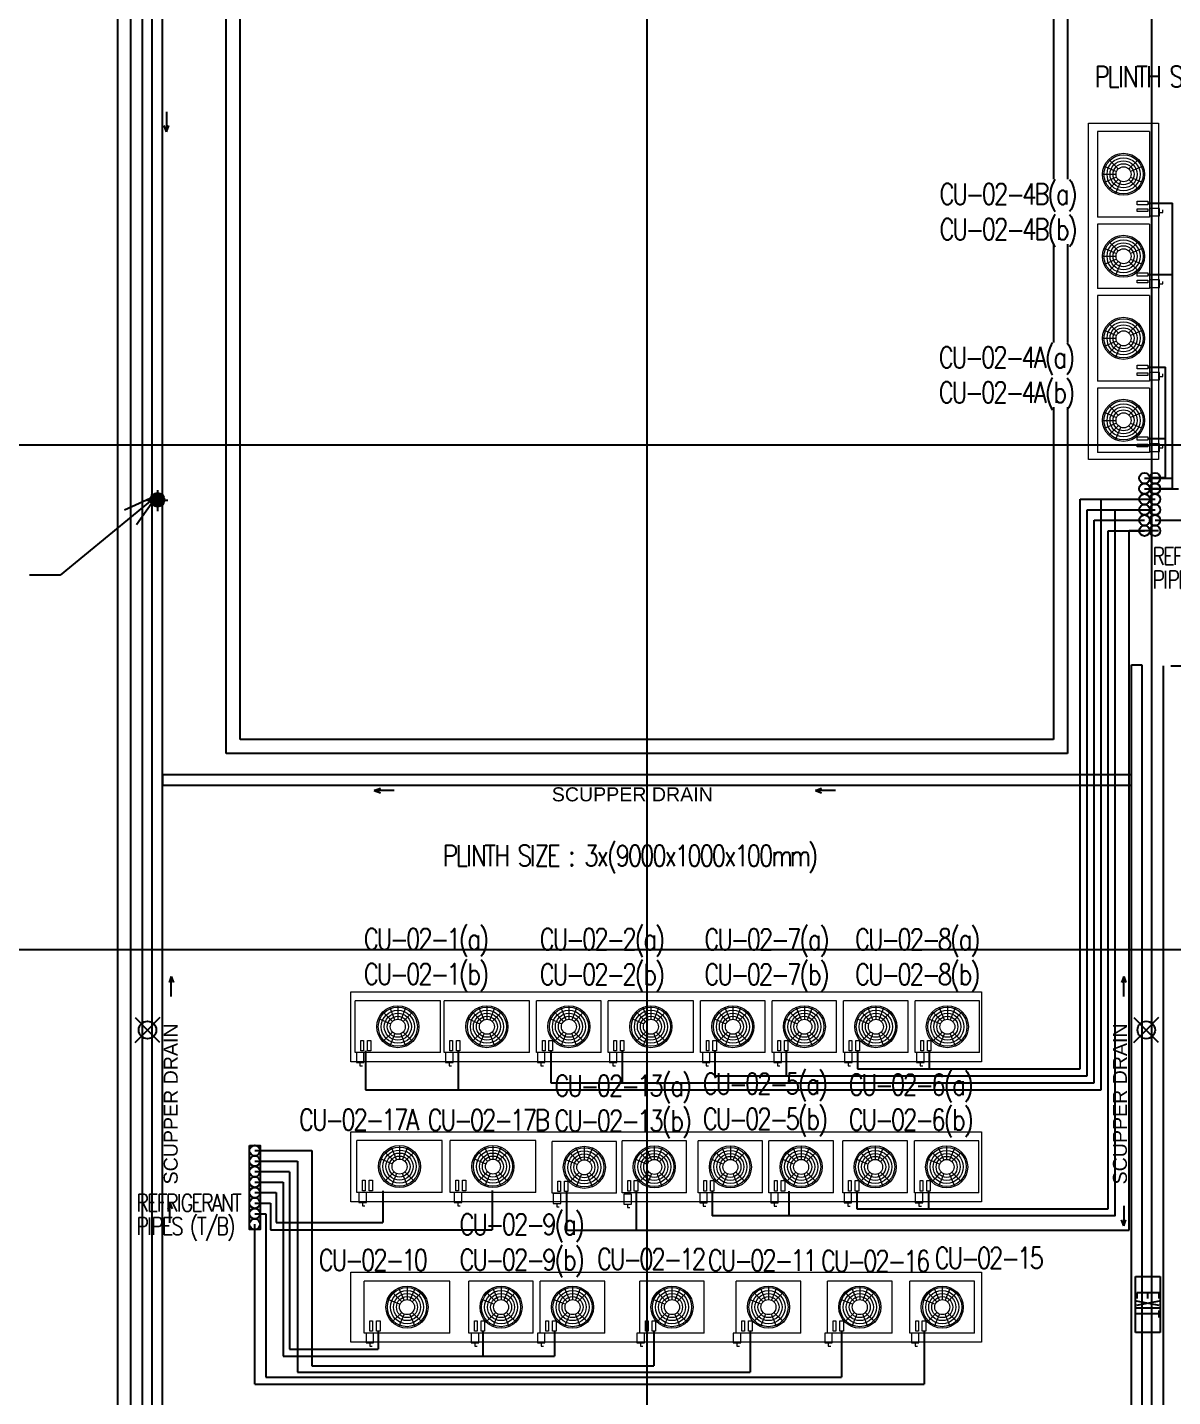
# Model space of a CAD drawing. Header units: millimetres. Extents: x -145636 to 131102, y -135903 to -7470.
# Drawn here: x 47855 to 64196, y -99175 to -79643 of the extents above; entities that cross this region are included whole.
import ezdxf

# ---------------------------------------------------------------- set-up
doc = ezdxf.new("R2010")
doc.units = ezdxf.units.MM
doc.layers.add('M-_ACON-MVEN-_N', color=222, linetype='Continuous')
doc.layers.add('M_ARCHI', color=8, linetype='Continuous')
for name, color, linetype, lineweight in [('M-ACMV TEXT', 7, 'Continuous', 25), ('M-ACMV_CP', 1, 'Continuous', 20), ('M-ACMV_CU', 222, 'Continuous', 25), ('M-ACMV_Plinth', 8, 'Continuous', 0), ('M-ACMV_Power', 8, 'REFRIGERANT', 0), ('M-ACMV_Ref Pipe', 134, '500-1-RP', 25)]:
    doc.layers.add(name, color=color, linetype=linetype, lineweight=lineweight)
doc.styles.add('Arial', font='arial.ttf', dxfattribs={"width": 0.8, "height": 90})
doc.styles.add('Arial Narrow', font='ARIALN.TTF', dxfattribs={"height": 100})
doc.styles.add('Arial_3', font='arial.ttf', dxfattribs={"height": 300})
doc.styles.add('ROMANS', font='romans.shx', dxfattribs={"width": 0.8})
doc.styles.get("Standard").update_dxf_attribs({"font": 'arial.ttf'})
doc.linetypes.add('500-1-RP', pattern='A,0.75,-0.5,0.75,-0.5,0.75,-0.5,0.75,-1.7,["RP",Standard,S=1,R=0,X=-1,Y=-0.5],-1.7', length=7.9)
doc.linetypes.add('REFRIGERANT', pattern='A,15,-5.08,["R",Standard,S=2.54,R=0,X=-2.54,Y=-1.27],-5.08', length=25.16)

# ---------------------------------------------------------------- blocks, each defined once
blk = doc.blocks.new('PUCY')
at = {"layer": 'M-_ACON-MVEN-_N', "linetype": 'ByBlock', "lineweight": 18, "ltscale": 100}
for p, q in [((1101653, 56603), (1101653, 55863)), ((1101653, 56603), (1102573, 56603)), ((1101998, 56510), (1102072, 56332)), ((1102154, 56332), (1102228, 56510)), ((1102573, 56603), (1102573, 55863)), ((1102037, 56309), (1101901, 56445)), ((1102189, 56309), (1102325, 56445)), ((1101901, 56021), (1102037, 56157)), ((1101998, 55956), (1102072, 56134)), ((1102113, 55933), (1102113, 56126)), ((1102154, 56134), (1102228, 55956)), ((1102325, 56021), (1102189, 56157)), ((1102390, 56118), (1102212, 56192)), ((1101653, 55863), (1102573, 55863))]:
    blk.add_line(p, q, dxfattribs=at)
at = {"layer": 'M-_ACON-MVEN-_N', "lineweight": 18}
for points in [[(1102348, 56428), (1102348, 56578), (1102398, 56578), (1102398, 56428)], [(1102454, 56428), (1102454, 56578), (1102492, 56578), (1102492, 56428)]]:
    blk.add_lwpolyline(points, close=True, dxfattribs=at)
at = {"layer": 'M-_ACON-MVEN-_N', "linetype": 'ByBlock', "lineweight": 18, "ltscale": 100}
for radius in [300, 279, 236, 193, 193, 150, 107]:
    blk.add_circle((1102113, 56233), radius, dxfattribs=at)
blk = doc.blocks.new('A$C8dc4c4a2')
at = {"layer": 'M-ACMV_CP', "lineweight": 18}
blk.add_lwpolyline([(0, 28), (0, -79), (141, -79), (141, 28)], close=True, dxfattribs=at)
blk.add_lwpolyline([(141, -28), (189, -28), (189, 7)], dxfattribs=at)
blk = doc.blocks.new('A$C85aab3c4')
at = {"layer": 'M-ACMV_CU', "linetype": 'ByBlock', "lineweight": 18, "ltscale": 100}
for p, q in [((-610, 0), (-610, -740)), ((-610, 0), (610, 0)), ((610, 0), (610, -740)), ((-76, -294), (-212, -158)), ((-115, -93), (-41, -271)), ((41, -271), (115, -93)), ((76, -294), (212, -158)), ((-212, -582), (-76, -446)), ((-115, -647), (-41, -469)), ((0, -670), (0, -477)), ((41, -469), (115, -647)), ((212, -582), (76, -446)), ((277, -485), (99, -411)), ((-610, -740), (610, -740))]:
    blk.add_line(p, q, dxfattribs=at)
at = {"layer": 'M-ACMV_CU', "lineweight": 18}
for points in [[(385, -175), (385, -25), (435, -25), (435, -175)], [(491, -175), (491, -25), (529, -25), (529, -175)]]:
    blk.add_lwpolyline(points, close=True, dxfattribs=at)
at = {"layer": 'M-ACMV_CU', "linetype": 'ByBlock', "lineweight": 18, "ltscale": 100}
for radius in [300, 279, 236, 193, 193, 150, 107]:
    blk.add_circle((0, -370), radius, dxfattribs=at)
blk = doc.blocks.new('A$C6f61dc51')
at = {"layer": 'M-ACMV_Ref Pipe', "color": 6, "linetype": 'Continuous'}
for centre in [(-21700, -58075), (-21550, -58075), (-21700, -58225), (-21550, -58225), (-21700, -58375), (-21550, -58375), (-21700, -58525), (-21550, -58525), (-21700, -58675), (-21700, -58825), (-21550, -58675), (-21550, -58825)]:
    blk.add_circle(centre, 75, dxfattribs=at)
blk = doc.blocks.new('A$Cdfaa990a')
at = {"layer": 'M-ACMV_Ref Pipe', "color": 6, "linetype": 'Continuous'}
for centre in [(-34325, -67666.5), (-34325, -67816.5), (-34325, -67966.5), (-34325, -68116.5), (-34325, -68266.5), (-34325, -68416.5), (-34325, -68566.5), (-34325, -68716.5)]:
    blk.add_circle(centre, 75, dxfattribs=at)
blk = doc.blocks.new('RF Archi 21.10.2024')
at = {"layer": 'M_ARCHI', "color": 8}
for p, q in [((-116911, -25375), (-116911, -128210)), ((-109711, -25375), (-109711, -128210)), ((-102511, -25375), (-102511, -128210)), ((-117261, -123878), (-117261, -44128)), ((-117081, -44278), (-117081, -123728)), ((-116774, -44322), (-116774, -123672)), ((-116624, -123672), (-116624, -44322)), ((-115713, -106404), (-115713, -56558)), ((-103709, -56558), (-103709, -106404)), ((-115513, -106204), (-115513, -56758)), ((-103909, -56758), (-103909, -106204)), ((-116566, -97251), (-116566, -97536)), ((-116566, -97251), (-116566, -97536)), ((-116566, -97536), (-116598, -97449)), ((-116566, -97536), (-116598, -97449)), ((-116566, -97536), (-116534, -97449)), ((-116566, -97536), (-116534, -97449)), ((-119483, -102003), (-72658, -102003)), ((-116693, -102722), (-118084, -103862)), ((-116693, -102722), (-118084, -103862)), ((-116693, -102722), (-117165, -102936)), ((-116693, -102722), (-117165, -102936)), ((-116693, -102722), (-116995, -103143)), ((-116693, -102722), (-116995, -103143)), ((-116775, -102862), (-116775, -102712)), ((-116775, -102712), (-116625, -102712)), ((-116775, -102862), (-116775, -102712)), ((-116775, -102712), (-116625, -102712)), ((-116775, -102862), (-116775, -102712)), ((-116775, -102712), (-116625, -102712)), ((-116775, -102862), (-116775, -102712)), ((-116775, -102712), (-116625, -102712)), ((-116695, -102648), (-116695, -102948)), ((-116695, -102648), (-116695, -102948)), ((-116845, -102790), (-116545, -102790)), ((-116845, -102790), (-116545, -102790)), ((-116625, -102862), (-116775, -102862)), ((-116625, -102862), (-116775, -102862)), ((-116625, -102862), (-116775, -102862)), ((-116625, -102862), (-116775, -102862)), ((-116646, -102775), (-116632, -102775)), ((-116646, -102775), (-116632, -102775)), ((-116632, -102800), (-116646, -102800)), ((-116632, -102800), (-116646, -102800)), ((-116632, -102775), (-116632, -102800)), ((-116632, -102775), (-116632, -102800)), ((-118084, -103862), (-118519, -103862)), ((-118084, -103862), (-118519, -103862)), ((-102798, -123673), (-102798, -105142)), ((-102798, -105142), (-102648, -105142)), ((-102648, -105142), (-102648, -123673)), ((-102341, -123728), (-102341, -105153)), ((-102236, -105153), (-98361, -105153)), ((-103909, -106204), (-115513, -106204)), ((-103709, -106404), (-115713, -106404)), ((-102798, -106709), (-116624, -106709)), ((-116624, -106709), (-116624, -106859)), ((-102798, -106859), (-102798, -106709)), ((-116624, -106859), (-102798, -106859)), ((-113601, -106933), (-113514, -106902)), ((-113601, -106933), (-113514, -106902)), ((-113601, -106933), (-113514, -106965)), ((-113316, -106933), (-113601, -106933)), ((-113601, -106933), (-113514, -106965)), ((-113316, -106933), (-113601, -106933)), ((-107307, -106933), (-107221, -106902)), ((-107307, -106933), (-107221, -106902)), ((-107307, -106933), (-107221, -106965)), ((-107022, -106933), (-107307, -106933)), ((-107307, -106933), (-107221, -106965)), ((-107022, -106933), (-107307, -106933)), ((-119483, -109203), (-72658, -109203)), ((-116498, -109588), (-116530, -109674)), ((-116498, -109588), (-116530, -109674)), ((-116498, -109588), (-116467, -109674)), ((-116498, -109873), (-116498, -109588)), ((-116498, -109588), (-116467, -109674)), ((-116498, -109873), (-116498, -109588)), ((-102907, -109588), (-102939, -109674)), ((-102907, -109588), (-102939, -109674)), ((-102907, -109588), (-102876, -109674)), ((-102907, -109873), (-102907, -109588)), ((-102907, -109588), (-102876, -109674)), ((-102907, -109873), (-102907, -109588)), ((-117013, -110173), (-116836, -110350)), ((-117013, -110527), (-116836, -110350)), ((-116659, -110173), (-116836, -110350)), ((-116659, -110527), (-116836, -110350)), ((-102763, -110173), (-102586, -110350)), ((-102763, -110527), (-102586, -110350)), ((-102409, -110173), (-102586, -110350)), ((-102409, -110527), (-102586, -110350)), ((-116518, -112815), (-116549, -112902)), ((-116518, -112815), (-116549, -112902)), ((-116518, -112815), (-116486, -112902)), ((-116518, -113100), (-116518, -112815)), ((-116518, -112815), (-116486, -112902)), ((-116518, -113100), (-116518, -112815)), ((-102907, -112859), (-102907, -113144)), ((-102907, -112859), (-102907, -113144)), ((-102907, -113144), (-102939, -113057)), ((-102907, -113144), (-102939, -113057)), ((-102907, -113144), (-102876, -113057)), ((-102907, -113144), (-102876, -113057)), ((-102739, -113865), (-102389, -113865)), ((-102739, -114665), (-102739, -113865)), ((-102389, -113865), (-102389, -114665)), ((-102402, -114216), (-102727, -114279)), ((-102402, -114279), (-102727, -114216)), ((-102404, -114101), (-102721, -114101)), ((-102721, -114101), (-102721, -114181)), ((-102564, -114181), (-102564, -114101)), ((-102404, -114181), (-102404, -114101)), ((-102402, -114320), (-102727, -114320)), ((-102404, -114400), (-102727, -114400)), ((-102404, -114450), (-102404, -114350)), ((-102389, -114665), (-102739, -114665))]:
    blk.add_line(p, q, dxfattribs=at)
for centre, radius in [((-116695, -102787), 100), ((-116695, -102787), 100), ((-116699, -102785), 75), ((-116699, -102785), 75), ((-116700, -102742), 5), ((-116700, -102742), 5), ((-116745, -102787), 5), ((-116745, -102787), 5), ((-116744, -102776), 5), ((-116744, -102776), 5), ((-116744, -102799), 5), ((-116744, -102799), 5), ((-116739, -102764), 5), ((-116739, -102764), 5), ((-116739, -102810), 5), ((-116739, -102810), 5), ((-116732, -102755), 5), ((-116732, -102755), 5), ((-116732, -102787), 5), ((-116732, -102787), 5), ((-116732, -102819), 5), ((-116732, -102819), 5), ((-116730, -102775), 5), ((-116730, -102775), 5), ((-116730, -102800), 5), ((-116730, -102800), 5), ((-116723, -102748), 5), ((-116723, -102748), 5), ((-116723, -102764), 5), ((-116723, -102764), 5), ((-116723, -102810), 5), ((-116723, -102810), 5), ((-116723, -102826), 5), ((-116723, -102826), 5), ((-116720, -102787), 5), ((-116720, -102787), 5), ((-116714, -102773), 5), ((-116714, -102773), 5), ((-116714, -102801), 5), ((-116714, -102801), 5), ((-116712, -102757), 5), ((-116712, -102757), 5), ((-116712, -102817), 5), ((-116712, -102817), 5), ((-116711, -102744), 5), ((-116711, -102744), 5), ((-116711, -102831), 5), ((-116711, -102831), 5), ((-116705, -102782), 5), ((-116705, -102782), 5), ((-116705, -102793), 5), ((-116705, -102793), 5), ((-116700, -102755), 5), ((-116700, -102755), 5), ((-116700, -102767), 5), ((-116700, -102767), 5), ((-116700, -102807), 5), ((-116700, -102807), 5), ((-116700, -102820), 5), ((-116700, -102820), 5), ((-116700, -102832), 5), ((-116700, -102832), 5), ((-116695, -102782), 5), ((-116695, -102782), 5), ((-116695, -102793), 5), ((-116695, -102793), 5), ((-116689, -102744), 5), ((-116689, -102744), 5), ((-116689, -102831), 5), ((-116689, -102831), 5), ((-116688, -102757), 5), ((-116688, -102757), 5), ((-116688, -102817), 5), ((-116688, -102817), 5), ((-116686, -102773), 5), ((-116686, -102773), 5), ((-116686, -102801), 5), ((-116686, -102801), 5), ((-116680, -102787), 5), ((-116680, -102787), 5), ((-116677, -102748), 5), ((-116677, -102748), 5), ((-116677, -102764), 5), ((-116677, -102764), 5), ((-116677, -102810), 5), ((-116677, -102810), 5), ((-116677, -102826), 5), ((-116677, -102826), 5), ((-116670, -102775), 5), ((-116670, -102775), 5), ((-116670, -102800), 5), ((-116670, -102800), 5), ((-116668, -102755), 5), ((-116668, -102755), 5), ((-116668, -102819), 5), ((-116668, -102819), 5), ((-116667, -102787), 5), ((-116667, -102787), 5), ((-116661, -102765), 5), ((-116661, -102765), 5), ((-116661, -102810), 5), ((-116661, -102810), 5), ((-116656, -102776), 5), ((-116656, -102776), 5), ((-116656, -102799), 5), ((-116656, -102799), 5), ((-116655, -102787), 5), ((-116655, -102787), 5), ((-116836, -110350), 125), ((-102586, -110350), 125)]:
    blk.add_circle(centre, radius, dxfattribs=at)
for centre, radius, start, end in [((-116695, -102790), 84.1, 0, 180), ((-116695, -102790), 84.1, 0, 180), ((-116700, -102787), 55, 13.1366, 166.95), ((-116700, -102787), 55, 13.1366, 166.95), ((-116695, -102790), 84.1, 180, 0), ((-116695, -102790), 84.1, 180, 0), ((-116755, -102787), 12.5, 83.475, 276.525), ((-116755, -102787), 12.5, 83.475, 276.525), ((-116700, -102787), 55, 193.05, 346.8634), ((-116700, -102787), 55, 193.05, 346.8634)]:
    blk.add_arc(centre, radius, start, end, dxfattribs=at)
at = {"layer": 'M_ARCHI', "color": 8, "style": 'Arial_3'}
blk.add_text('SCUPPER DRAIN', height=200, dxfattribs=at).set_placement((-111068, -107088))
for p in [(-116406, -112553), (-102862, -112553)]:
    blk.add_text('SCUPPER DRAIN', height=200, rotation=90, dxfattribs=at).set_placement(p)

msp = doc.modelspace()

# ---------------------------------------------------------------- linework, layer by layer
at = {"layer": 'M-ACMV_Plinth', "color": 7}
for points in [[(62996, -85808), (62996, -81008), (63996, -81008), (63996, -85808)], [(52470, -93398), (61470, -93398), (61470, -94398), (52470, -94398)], [(52470, -95398), (61470, -95398), (61470, -96398), (52470, -96398)], [(52470, -97398), (61470, -97398), (61470, -98398), (52470, -98398)]]:
    msp.add_lwpolyline(points, close=True, dxfattribs=at)
at = {"layer": 'M-ACMV_Ref Pipe', "color": 242, "lineweight": 25, "ltscale": 0.25, "true_color": 0xcd2027}
for p, q in [((63841, -82148), (64196, -82148)), ((63841, -82148), (64196, -82148)), ((64196, -86226), (64196, -82148)), ((64196, -86173), (64196, -82148)), ((63841, -83168), (64196, -83168)), ((63841, -83168), (64196, -83168)), ((64196, -86226), (63895, -86226))]:
    msp.add_line(p, q, dxfattribs=at)
at = {"layer": 'M-ACMV_Ref Pipe', "color": 30, "lineweight": 25, "ltscale": 0.25, "true_color": 0xf26722}
for p, q in [((63841, -84488), (64096, -84488)), ((63841, -84488), (64096, -84488)), ((64096, -86068), (64096, -84488)), ((64096, -86068), (64096, -84488)), ((63841, -85508), (64096, -85508)), ((64096, -86068), (63895, -86068)), ((51100, -96565), (51256, -96565)), ((51256, -96565), (51256, -98898)), ((59473, -98243), (59473, -98898)), ((51256, -98898), (59473, -98898))]:
    msp.add_line(p, q, dxfattribs=at)
at = {"layer": 'M-ACMV_Ref Pipe', "color": 40, "lineweight": 25, "ltscale": 0.25, "true_color": 0xf8d731}
msp.add_line((63795, -86073), (64196, -86073), dxfattribs=at)
at = {"layer": 'M-ACMV_Ref Pipe', "color": 241, "lineweight": 25, "ltscale": 0.25, "true_color": 0xf7abae}
msp.add_line((63795, -86223), (64279, -86223), dxfattribs=at)
at = {"layer": 'M-ACMV_Ref Pipe', "color": 159, "lineweight": 25, "ltscale": 0.25, "true_color": 0x22346e}
for p, q in [((62878, -94498), (62878, -86373)), ((62878, -86373), (63795, -86373)), ((59702, -94243), (59702, -94498)), ((60722, -94243), (60722, -94498)), ((59702, -94498), (62878, -94498))]:
    msp.add_line(p, q, dxfattribs=at)
at = {"layer": 'M-ACMV_Ref Pipe', "color": 219, "lineweight": 25, "ltscale": 0.25, "true_color": 0x642165}
for p, q in [((62978, -94598), (62978, -86523)), ((62978, -86523), (63795, -86523)), ((57662, -94243), (57662, -94598)), ((58682, -94243), (58682, -94598)), ((57662, -94598), (62978, -94598))]:
    msp.add_line(p, q, dxfattribs=at)
at = {"layer": 'M-ACMV_Ref Pipe', "lineweight": 25, "ltscale": 0.25}
for p, q in [((63178, -94798), (63178, -86373)), ((52682, -94243), (52682, -94798)), ((54002, -94243), (54002, -94798)), ((52682, -94798), (63178, -94798))]:
    msp.add_line(p, q, dxfattribs=at)
at = {"layer": 'M-ACMV_Ref Pipe', "color": 116, "lineweight": 25, "ltscale": 0.25, "true_color": 0x136734}
for p, q in [((63232, -86373), (63945, -86373)), ((63278, -96498), (63278, -86823)), ((63278, -86823), (63795, -86823)), ((59692, -96243), (59692, -96498)), ((60712, -96243), (60712, -96498)), ((59692, -96498), (63278, -96498))]:
    msp.add_line(p, q, dxfattribs=at)
at = {"layer": 'M-ACMV_Ref Pipe', "color": 67, "lineweight": 25, "ltscale": 0.25, "true_color": 0x727430}
for p, q in [((63378, -96598), (63378, -86523)), ((63378, -86523), (63945, -86523)), ((57626, -96243), (57626, -96598)), ((58719, -96243), (58719, -96598)), ((63378, -96598), (57626, -96598)), ((63378, -96609), (63378, -96609))]:
    msp.add_line(p, q, dxfattribs=at)
at = {"layer": 'M-ACMV_Ref Pipe', "color": 6, "lineweight": 25, "ltscale": 0.25}
for p, q in [((63078, -94698), (63078, -86673)), ((63078, -86673), (63795, -86673)), ((55322, -94243), (55322, -94698)), ((56342, -94243), (56342, -94698)), ((55322, -94698), (63078, -94698))]:
    msp.add_line(p, q, dxfattribs=at)
at = {"layer": 'M-ACMV_Ref Pipe', "color": 253, "lineweight": 25, "ltscale": 0.25, "true_color": 0x9898cc}
msp.add_line((63945, -86673), (66296, -86673), dxfattribs=at)
at = {"layer": 'M-ACMV_Ref Pipe', "color": 9, "lineweight": 25, "ltscale": 0.25, "true_color": 0xd19cc7}
for p, q in [((63578, -96798), (63578, -86821)), ((63578, -86821), (63993, -86821)), ((55547, -96243), (55547, -96798)), ((56540, -96243), (56540, -96798)), ((55547, -96798), (63578, -96798))]:
    msp.add_line(p, q, dxfattribs=at)
at = {"layer": 'M-ACMV_Ref Pipe', "color": 11, "lineweight": 25, "ltscale": 0.25, "true_color": 0xf27172}
for p, q in [((51100, -95665), (51915, -95665)), ((51915, -95665), (51915, -98736)), ((56793, -98243), (56793, -98736)), ((51915, -98736), (56793, -98736))]:
    msp.add_line(p, q, dxfattribs=at)
at = {"layer": 'M-ACMV_Ref Pipe', "color": 31, "lineweight": 25, "ltscale": 0.25, "true_color": 0xfecc66}
for p, q in [((51100, -95815), (51710, -95815)), ((51710, -95815), (51710, -98826)), ((58170, -98243), (58170, -98826)), ((51710, -98826), (58170, -98826))]:
    msp.add_line(p, q, dxfattribs=at)
at = {"layer": 'M-ACMV_Ref Pipe', "color": 9, "lineweight": 25, "ltscale": 0.25, "true_color": 0xc7c8ca}
for p, q in [((51595, -95967), (51101, -95967)), ((51595, -95967), (51595, -98498)), ((52862, -98243), (52862, -98498)), ((51595, -98498), (52862, -98498))]:
    msp.add_line(p, q, dxfattribs=at)
at = {"layer": 'M-ACMV_Ref Pipe', "color": 51, "lineweight": 25, "ltscale": 0.25, "true_color": 0xf7f281}
for p, q in [((51100, -96115), (51505, -96115)), ((51505, -96115), (51505, -98598)), ((54355, -98243), (54355, -98598)), ((55375, -98243), (55375, -98598)), ((51505, -98598), (55375, -98598))]:
    msp.add_line(p, q, dxfattribs=at)
at = {"layer": 'M-ACMV_Ref Pipe', "color": 251, "lineweight": 25, "ltscale": 0.25, "true_color": 0x636466}
for p, q in [((51100, -96265), (51406, -96265)), ((51406, -96265), (51406, -96693)), ((52927, -96238), (52927, -96693)), ((51406, -96693), (52927, -96693))]:
    msp.add_line(p, q, dxfattribs=at)
at = {"layer": 'M-ACMV_Ref Pipe', "color": 143, "lineweight": 25, "ltscale": 0.25, "true_color": 0x7aafdf}
for p, q in [((54485, -96232), (54485, -96793)), ((51100, -96415), (51323, -96415)), ((51323, -96415), (51323, -96793)), ((51323, -96793), (54485, -96793))]:
    msp.add_line(p, q, dxfattribs=at)
at = {"layer": 'M-ACMV_Ref Pipe', "color": 217, "lineweight": 25, "ltscale": 0.25, "true_color": 0x93278f}
for p, q in [((51101, -98998), (51100, -96715)), ((60650, -98243), (60650, -98998)), ((51101, -98998), (60650, -98998))]:
    msp.add_line(p, q, dxfattribs=at)
at = {"layer": 'M-ACMV_Ref Pipe', "color": 6, "linetype": 'Continuous'}
msp.add_lwpolyline([(51025, -95590), (51175, -95590), (51175, -96790), (51025, -96790)], close=True, dxfattribs=at)

# ---------------------------------------------------------------- block references
at = {"layer": 'M-ACMV_CU'}
for p, rotation in [((63866, -81738), 270), ((63866, -84078), 270), ((53141, -94268), 180), ((54412, -94268), 180), ((56752, -94268), 180), ((53165, -96263), 180), ((54498, -96263), 180), ((53272, -98268), 180)]:
    msp.add_blockref('A$C85aab3c4', p, dxfattribs=dict(at, rotation=rotation))
at = {"layer": 'M-ACMV_CU', "linetype": 'ByBlock', "lineweight": 0, "ltscale": 100}
for p, rotation in [((7263, 1019205), 270), ((7263, 1016865), 270), ((1157695, -37665), 180), ((1160035, -37665), 180), ((1161055, -37665), 180), ((1162075, -37665), 180), ((1163095, -37665), 180), ((1157915, -39671), 180), ((1158913, -39665), 180), ((1159999, -39665), 180), ((1161009, -39665), 180), ((1162065, -39665), 180), ((1163085, -39665), 180), ((1156727, -41665), 180), ((1157747, -41665), 180), ((1159166, -41665), 180), ((1160543, -41665), 180), ((1161846, -41665), 180), ((1163022, -41665), 180)]:
    msp.add_blockref('PUCY', p, dxfattribs=dict(at, rotation=rotation))
at = {"layer": 'M-ACMV_Power', "color": 1, "linetype": 'ByBlock', "lineweight": 30}
for p in [(63866, -82253), (63866, -83273), (63866, -84593), (63866, -85613)]:
    msp.add_blockref('A$C8dc4c4a2', p, dxfattribs=at)
at = {"layer": 'M-ACMV_Power', "color": 1, "linetype": 'ByBlock', "lineweight": 30, "rotation": 270}
for p in [(52629, -94268), (53902, -94268), (55211, -94268), (56239, -94268), (57567, -94268), (58586, -94268), (59594, -94268), (60623, -94268), (52664, -96263), (54024, -96263), (55438, -96278), (56445, -96286), (57528, -96268), (58541, -96268), (59588, -96268), (60604, -96268), (52768, -98268), (54268, -98268), (55212, -98268), (56631, -98268), (58007, -98268), (59311, -98268), (60549, -98268)]:
    msp.add_blockref('A$C8dc4c4a2', p, dxfattribs=at)
at = {"layer": 'M-ACMV_Ref Pipe', "color": 6, "linetype": 'Continuous'}
for name, p in [('A$C6f61dc51', (85495, -27998)), ('A$Cdfaa990a', (85425, -27998)), ('A$Cdfaa990a', (85425, -27998))]:
    msp.add_blockref(name, p, dxfattribs=at)
at = {"layer": 'M_ARCHI', "color": 8, "linetype": 'Continuous'}
msp.add_blockref('RF Archi 21.10.2024', (166406, 16405), dxfattribs=at)

# ---------------------------------------------------------------- texts
at = {"layer": 'M-ACMV TEXT', "linetype": 'Continuous', "attachment_point": 7, "line_spacing_factor": 0.8, "style": 'Arial'}
for s, insert, char_height, width in [('{\\Fsimplex|c0;\\H1.5x;\\T0.8;PLINTH SIZE:2x(4800x1000x100mm)\\Fromans|c0;\\H0.66667x; }', (63082, -80594), 200, 5341.21), ('{\\Fsimplex|c0;\\T0.8;PLINTH SIZE : 3x(9000x1000x100mm)\\Fromans|c0;\\C1; }', (53782, -91706), 300, 6048.73)]:
    msp.add_mtext(s, dxfattribs=dict(at, insert=insert, char_height=char_height, width=width))
at = {"layer": 'M-ACMV TEXT', "char_height": 250, "width": 2690.18, "attachment_point": 7, "line_spacing_factor": 0.8, "style": 'ROMANS'}
for insert in [(63909, -87728), (49409, -96952)]:
    msp.add_mtext('{\\T0.8;REFRIGERANT \\PPIPES (T/B)}', dxfattribs=dict(at, insert=insert))
at = {"layer": 'M-ACMV TEXT', "color": 7, "char_height": 300, "attachment_point": 1, "style": 'Arial Narrow'}
for s, insert, width in [('{\\Fsimplex|c0;\\W0.8;\\T0.8;CU-02-1(a)\\PCU-02-1(b)}', (52655, -92497), 2136.75), ('{\\Fsimplex|c0;\\W0.8;\\T0.8;CU-02-2(a)\\PCU-02-2(b)}', (55165, -92499), 1959.76), ('{\\Fsimplex|c0;\\W0.8;\\T0.8;CU-02-7(a)\\PCU-02-7(b)}', (57514, -92500), 1959.76), ('{\\Fsimplex|c0;\\W0.8;\\T0.8;CU-02-8(a)\\PCU-02-8(b)}', (59665, -92501), 1959.76), ('{\\Fsimplex|c0;\\W0.8;\\T0.8;CU-02-13(a)\\PCU-02-13(b)}', (55375, -94590), 1959.76), ('{\\Fsimplex|c0;\\W0.8;\\T0.8;CU-02-5(a)\\PCU-02-5(b)}', (57492, -94562), 1959.76), ('{\\Fsimplex|c0;\\W0.8;\\T0.8;CU-02-6(a)\\PCU-02-6(b)}', (59572, -94574), 1959.76), ('{\\Fsimplex|c0;\\W0.8;\\T0.8;CU-02-17A}', (51730, -95076), 1802.6), ('{\\Fsimplex|c0;\\W0.8;\\T0.8;CU-02-17B}', (53565, -95078), 1499.52), ('{\\Fsimplex|c0;\\W0.8;\\T0.8;CU-02-9(a)\\PCU-02-9(b)}', (54020, -96569), 1959.76), ('{\\Fsimplex|c0;\\W0.8;\\T0.8;CU-02-12}', (55981, -97060), 1395.38), ('{\\Fsimplex|c0;\\W0.8;\\T0.8;CU-02-15}', (60799, -97045), 1481.65), ('{\\Fsimplex|c0;\\W0.8;\\T0.8;CU-02-10}', (52012, -97075), 1456.86), ('{\\Fsimplex|c0;\\W0.8;\\T0.8;CU-02-11}', (57564, -97079), 1316.28), ('{\\Fsimplex|c0;\\W0.8;\\T0.8;CU-02-16}', (59177, -97091), 1454.71)]:
    msp.add_mtext(s, dxfattribs=dict(at, insert=insert, width=width))

# ---------------------------------------------------------------- next in the draw order: texts
at = {"layer": 'M-ACMV TEXT', "color": 7, "char_height": 300, "width": 2003.93, "attachment_point": 1, "style": 'Arial Narrow', "bg_fill": 3, "box_fill_scale": 1.2, "bg_fill_color": 256, "bg_fill_transparency": 0}
for s, insert in [('{\\Fsimplex|c0;\\W0.8;\\T0.8;CU-02-4B(a)\\PCU-02-4B(b)}', (60869, -81871)), ('{\\Fsimplex|c0;\\W0.8;\\T0.8;CU-02-4A(a)\\PCU-02-4A(b)}', (60859, -84198))]:
    msp.add_mtext(s, dxfattribs=dict(at, insert=insert))

doc.saveas('drawing.dxf')
